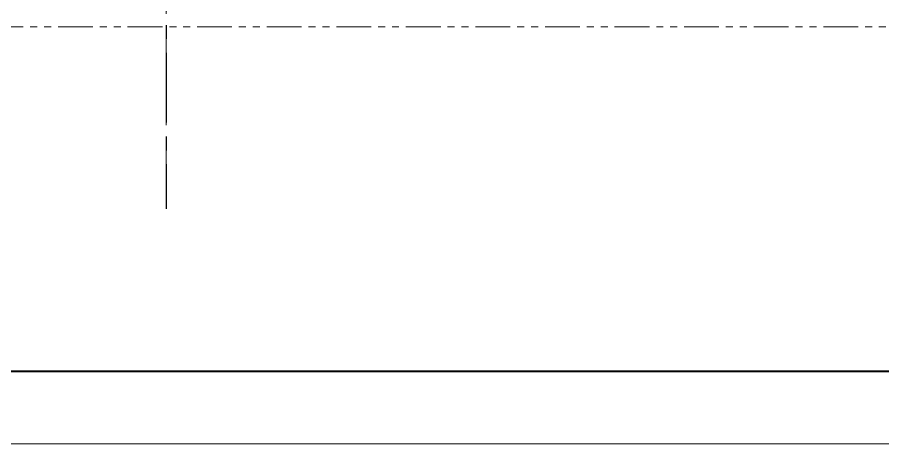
# Model space of a CAD drawing. Header units: millimetres. Extents: x 188205 to 604756, y -401673 to 15123.
# Drawn here: x 379140 to 386915, y -42581 to -38754 of the extents above; entities that cross this region are included whole.
import ezdxf

# ---------------------------------------------------------------- set-up
doc = ezdxf.new("R2010")
doc.units = ezdxf.units.MM
doc.header["$LTSCALE"] = 500
doc.linetypes.add('CENTER', pattern=[2, 1.25, -0.25, 0.25, -0.25])
doc.linetypes.add('PHANTOM2', pattern=[1.25, 0.625, -0.125, 0.125, -0.125, 0.125, -0.125])
for name, color, linetype, lineweight in [('2D', 4, 'PHANTOM2', 20), ('SHI', 7, 'Continuous', 40), ('XI', 2, 'Continuous', 20), ('ZHONG', 1, 'CENTER', 20)]:
    doc.layers.add(name, color=color, linetype=linetype, lineweight=lineweight)
doc.layers.add('CENTR', color=1, linetype='CENTER')

# ---------------------------------------------------------------- blocks, each defined once
blk = doc.blocks.new('A$C684A07F7')
blk.add_line((1105.000233592407, 0.0001265625032829121), (15545.00023359261, 0.0001265625032829121))
at = {"layer": 'CENTR'}
blk.add_line((8325.000233592436, 8765.592401936126), (8325.000233592436, -1633.887261845462), dxfattribs=at)

msp = doc.modelspace()

# ---------------------------------------------------------------- linework, layer by layer
at = {"layer": 'SHI'}
msp.add_lwpolyline([(344831.6676583171, -41930.69275646383), (402681.6676583171, -41930.69275646383), (402681.6676583171, -4620.692756463832), (344831.6676583171, -4620.692756463832)], close=True, dxfattribs=at)
at = {"layer": 'XI'}
msp.add_lwpolyline([(343206.6676583171, -42580.69275646383), (403331.6676583171, -42580.69275646383), (403331.6676583171, -3970.692756463832), (343206.6676583171, -3970.692756463831)], close=True, dxfattribs=at)
at = {"layer": 'ZHONG'}
msp.add_line((380476.3686709881, -40472.72130698984), (380476.3686709881, -28136.11278164518), dxfattribs=at)

# ---------------------------------------------------------------- block references
at = {"layer": '2D'}
msp.add_blockref('A$C684A07F7', (372151.3684373957, -38838.83404514438), dxfattribs=at)

doc.saveas('drawing.dxf')
